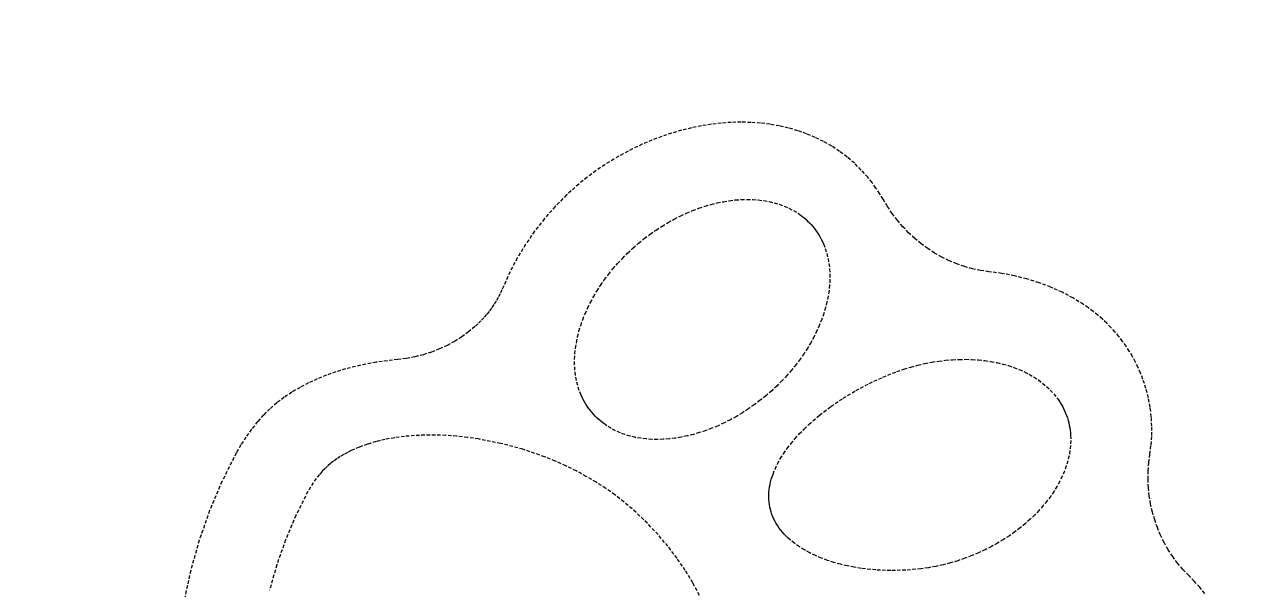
# Model space of a CAD drawing. Header units: millimetres. Extents: x -2496 to 2088, y -2047 to 1545.
# Drawn here: x -867.1 to -411.3, y -206.6 to 1.1 of the extents above; entities that cross this region are included whole.
import ezdxf

# ---------------------------------------------------------------- set-up
doc = ezdxf.new("R2010")
doc.units = ezdxf.units.MM
doc.linetypes.add('HIDDEN', pattern=[1.905, 1.27, -0.635])
for name, color, linetype in [('DIKOM_ОБЪЕКТ', 7, 'Continuous'), ('DIKOM_РАЗМЕР_ЗОНА', 7, 'Continuous'), ('DIKOM_РАЗМЕР_ОБЪЕКТА', 7, 'Continuous')]:
    doc.layers.add(name, color=color, linetype=linetype)
doc.styles.add('style1', font='arialbd.ttf', dxfattribs={"width": 0.8})
doc.dimstyles.new('1-50', dxfattribs={"dimtxt": 300, "dimasz": 200, "dimexe": 100, "dimexo": 0, "dimgap": 100, "dimtad": 1, "dimtxsty": 'style1', "dimcen": 200, "dimclrd": 7, "dimclre": 7, "dimclrt": 7, "dimadec": 1, "dimazin": 2, "dimtfac": 1, "dimtmove": 0, "dimatfit": 2, "dimfxl": 0, "dimlwd": 25, "dimlwe": 18, "dimarcsym": 0})

# ---------------------------------------------------------------- blocks, each defined once
blk = doc.blocks.new('*D1')
at = {"layer": 'Defpoints', "color": 0, "linetype": 'Continuous', "transparency": 16777216}
for p in [(-235.1, 544.87, 0), (-1196.12, -455.7), (-597.44, -455.7, 0)]:
    blk.add_point(p, dxfattribs=at)
at = {"layer": 'DIKOM_РАЗМЕР_ОБЪЕКТА', "color": 7, "linetype": 'Continuous', "lineweight": 18, "transparency": 16777216}
for p, q in [((-235.1, 544.87), (-1296.12, 544.87)), ((-597.44, -455.7), (-1296.12, -455.7))]:
    blk.add_line(p, q, dxfattribs=at)
at = {"layer": 'DIKOM_РАЗМЕР_ОБЪЕКТА', "color": 7, "linetype": 'Continuous', "lineweight": 25, "transparency": 16777216}
blk.add_line((-1196.12, 344.87), (-1196.12, -255.7), dxfattribs=at)
at = {"layer": 'DIKOM_РАЗМЕР_ОБЪЕКТА', "color": 7, "linetype": 'Continuous', "transparency": 16777216}
for points in [[(-1229.45, 344.87), (-1162.79, 344.87), (-1196.12, 544.87)], [(-1229.45, -255.7), (-1162.79, -255.7), (-1196.12, -455.7)]]:
    blk.add_solid(points, dxfattribs=at)
at = {"layer": 'DIKOM_РАЗМЕР_ОБЪЕКТА', "color": 7, "linetype": 'Continuous', "lineweight": 40, "transparency": 16777216, "insert": (-1449.29, 44.58), "char_height": 300, "attachment_point": 5, "rotation": 90, "style": 'style1'}
blk.add_mtext('{\\fArial|b0|i0|c204|p34;1000}', dxfattribs=at)
blk = doc.blocks.new('*D2')
at = {"layer": 'Defpoints', "color": 0, "transparency": 16777216}
for p in [(-811.27, 1545.21), (-2045.55, -1455.87), (-811.1, -1455.87)]:
    blk.add_point(p, dxfattribs=at)
at = {"layer": 'DIKOM_РАЗМЕР_ЗОНА', "color": 7, "lineweight": 18, "transparency": 16777216}
for p, q in [((-811.27, 1545.21), (-2145.55, 1545.21)), ((-811.1, -1455.87), (-2145.55, -1455.87))]:
    blk.add_line(p, q, dxfattribs=at)
at = {"layer": 'DIKOM_РАЗМЕР_ЗОНА', "color": 7, "lineweight": 25, "transparency": 16777216}
blk.add_line((-2045.55, 1345.21), (-2045.55, -1255.87), dxfattribs=at)
at = {"layer": 'DIKOM_РАЗМЕР_ЗОНА', "color": 7, "transparency": 16777216}
for points in [[(-2078.88, 1345.21), (-2012.22, 1345.21), (-2045.55, 1545.21)], [(-2078.88, -1255.87), (-2012.22, -1255.87), (-2045.55, -1455.87)]]:
    blk.add_solid(points, dxfattribs=at)
at = {"layer": 'DIKOM_РАЗМЕР_ЗОНА', "color": 7, "lineweight": 200, "transparency": 16777216, "insert": (-2298.82, 56.76), "char_height": 300, "attachment_point": 5, "rotation": 90, "style": 'style1'}
blk.add_mtext('{\\fArial|b0|i0|c204|p34;3000}', dxfattribs=at)

msp = doc.modelspace()

# ---------------------------------------------------------------- linework, layer by layer
at = {"layer": 'DIKOM_ОБЪЕКТ', "color": 7, "linetype": 'HIDDEN', "lineweight": 15}
for p, q in [((-617.45, -36.133, 0), (-621.128, -36.876, 0)), ((-613.773, -35.55, 0), (-617.45, -36.133, 0)), ((-610.104, -35.132, 0), (-613.773, -35.55, 0)), ((-606.45, -34.878, 0), (-610.104, -35.132, 0)), ((-602.819, -34.793, 0), (-606.45, -34.878, 0)), ((-599.218, -34.878, 0), (-602.819, -34.793, 0)), ((-595.654, -35.134, 0), (-599.218, -34.878, 0)), ((-592.136, -35.564, 0), (-595.654, -35.134, 0)), ((-588.669, -36.172, 0), (-592.136, -35.564, 0)), ((-585.261, -36.957, 0), (-588.669, -36.172, 0)), ((-632.094, -40.052, 0), (-635.702, -41.418, 0)), ((-628.457, -38.838, 0), (-632.094, -40.052, 0)), ((-624.8, -37.778, 0), (-628.457, -38.838, 0)), ((-621.128, -36.876, 0), (-624.8, -37.778, 0)), ((-581.921, -37.923, 0), (-585.261, -36.957, 0)), ((-578.654, -39.073, 0), (-581.921, -37.923, 0)), ((-575.469, -40.407, 0), (-578.654, -39.073, 0)), ((-572.373, -41.928, 0), (-575.469, -40.407, 0)), ((-642.803, -44.601, 0), (-646.281, -46.411, 0)), ((-639.274, -42.935, 0), (-642.803, -44.601, 0)), ((-635.702, -41.418, 0), (-639.274, -42.935, 0)), ((-569.372, -43.639, 0), (-572.373, -41.928, 0)), ((-566.475, -45.541, 0), (-569.372, -43.639, 0)), ((-563.688, -47.637, 0), (-566.475, -45.541, 0)), ((-649.702, -48.367, 0), (-653.058, -50.464, 0)), ((-646.281, -46.411, 0), (-649.702, -48.367, 0)), ((-561.02, -49.929, 0), (-563.688, -47.637, 0)), ((-558.477, -52.419, 0), (-561.02, -49.929, 0)), ((-656.341, -52.7, 0), (-659.544, -55.074, 0)), ((-653.058, -50.464, 0), (-656.341, -52.7, 0)), ((-556.066, -55.109, 0), (-558.477, -52.419, 0)), ((-662.66, -57.583, 0), (-667.162, -61.601, 0)), ((-659.544, -55.074, 0), (-662.66, -57.583, 0)), ((-554.499, -57.065, 0), (-556.066, -55.109, 0)), ((-553.038, -59.068, 0), (-554.499, -57.065, 0)), ((-551.682, -61.116, 0), (-553.038, -59.068, 0)), ((-667.162, -61.601, 0), (-671.392, -65.86, 0)), ((-550.43, -63.206, 0), (-551.682, -61.116, 0)), ((-548.801, -65.898, 0), (-550.43, -63.206, 0)), ((-671.392, -65.86, 0), (-675.337, -70.337, 0)), ((-547.037, -68.482, 0), (-548.801, -65.898, 0)), ((-675.337, -70.337, 0), (-678.985, -75.008, 0)), ((-545.145, -70.953, 0), (-547.037, -68.482, 0)), ((-543.13, -73.303, 0), (-545.145, -70.953, 0)), ((-678.985, -75.008, 0), (-682.324, -79.85, 0)), ((-540.998, -75.527, 0), (-543.13, -73.303, 0)), ((-538.755, -77.619, 0), (-540.998, -75.527, 0)), ((-682.324, -79.85, 0), (-685.344, -84.839, 0)), ((-536.405, -79.571, 0), (-538.755, -77.619, 0)), ((-533.955, -81.38, 0), (-536.405, -79.571, 0)), ((-531.41, -83.037, 0), (-533.955, -81.38, 0)), ((-685.344, -84.839, 0), (-688.032, -89.951, 0)), ((-528.776, -84.537, 0), (-531.41, -83.037, 0)), ((-526.058, -85.874, 0), (-528.776, -84.537, 0)), ((-523.263, -87.042, 0), (-526.058, -85.874, 0)), ((-688.032, -89.951, 0), (-690.377, -95.163, 0)), ((-520.395, -88.034, 0), (-523.263, -87.042, 0)), ((-517.461, -88.846, 0), (-520.395, -88.034, 0)), ((-514.466, -89.469, 0), (-517.461, -88.846, 0)), ((-511.415, -89.898, 0), (-514.466, -89.469, 0)), ((-506.633, -90.542, 0), (-511.415, -89.898, 0)), ((-501.939, -91.433, 0), (-506.633, -90.542, 0)), ((-690.377, -95.163, 0), (-691.003, -96.599, 0)), ((-497.35, -92.573, 0), (-501.939, -91.433, 0)), ((-492.882, -93.96, 0), (-497.35, -92.573, 0)), ((-488.551, -95.593, 0), (-492.882, -93.96, 0)), ((-484.373, -97.47, 0), (-488.551, -95.593, 0)), ((-692.408, -99.373, 0), (-693.184, -100.71, 0)), ((-691.68, -98.003, 0), (-692.408, -99.373, 0)), ((-691.003, -96.599, 0), (-691.68, -98.003, 0)), ((-480.365, -99.592, 0), (-484.373, -97.47, 0)), ((-476.542, -101.957, 0), (-480.365, -99.592, 0)), ((-695.795, -104.511, 0), (-696.754, -105.706, 0)), ((-694.879, -103.279, 0), (-695.795, -104.511, 0)), ((-694.009, -102.012, 0), (-694.879, -103.279, 0)), ((-693.184, -100.71, 0), (-694.009, -102.012, 0)), ((-474.705, -103.23, 0), (-476.542, -101.957, 0)), ((-472.921, -104.564, 0), (-474.705, -103.23, 0)), ((-471.191, -105.957, 0), (-472.921, -104.564, 0)), ((-699.881, -109.072, 0), (-701.003, -110.119, 0)), ((-698.799, -107.987, 0), (-699.881, -109.072, 0)), ((-697.756, -106.866, 0), (-698.799, -107.987, 0)), ((-696.754, -105.706, 0), (-697.756, -106.866, 0)), ((-469.517, -107.412, 0), (-471.191, -105.957, 0)), ((-467.902, -108.925, 0), (-469.517, -107.412, 0)), ((-466.347, -110.5, 0), (-467.902, -108.925, 0)), ((-705.847, -113.914, 0), (-708.466, -115.57, 0)), ((-703.355, -112.096, 0), (-705.847, -113.914, 0)), ((-701.003, -110.119, 0), (-703.355, -112.096, 0)), ((-464.854, -112.133, 0), (-466.347, -110.5, 0)), ((-463.426, -113.827, 0), (-464.854, -112.133, 0)), ((-462.065, -115.58, 0), (-463.426, -113.827, 0)), ((-714.047, -118.379, 0), (-716.988, -119.522, 0)), ((-711.203, -117.06, 0), (-714.047, -118.379, 0)), ((-708.466, -115.57, 0), (-711.203, -117.06, 0)), ((-460.772, -117.392, 0), (-462.065, -115.58, 0)), ((-459.549, -119.264, 0), (-460.772, -117.392, 0)), ((-729.514, -122.268, 0), (-737.428, -123.28, 0)), ((-726.289, -121.864, 0), (-729.514, -122.268, 0)), ((-723.12, -121.269, 0), (-726.289, -121.864, 0)), ((-720.016, -120.487, 0), (-723.12, -121.269, 0)), ((-716.988, -119.522, 0), (-720.016, -120.487, 0)), ((-458.399, -121.194, 0), (-459.549, -119.264, 0)), ((-457.324, -123.184, 0), (-458.399, -121.194, 0)), ((-752.303, -126.848, 0), (-755.78, -128.069, 0)), ((-748.722, -125.761, 0), (-752.303, -126.848, 0)), ((-745.044, -124.804, 0), (-748.722, -125.761, 0)), ((-741.277, -123.977, 0), (-745.044, -124.804, 0)), ((-737.428, -123.28, 0), (-741.277, -123.977, 0)), ((-456.324, -125.233, 0), (-457.324, -123.184, 0)), ((-455.404, -127.34, 0), (-456.324, -125.233, 0)), ((-454.564, -129.507, 0), (-455.404, -127.34, 0)), ((-762.392, -130.909, 0), (-765.512, -132.532, 0)), ((-759.145, -129.422, 0), (-762.392, -130.909, 0)), ((-755.78, -128.069, 0), (-759.145, -129.422, 0)), ((-453.434, -132.958, 0), (-454.564, -129.507, 0)), ((-771.345, -136.187, 0), (-774.042, -138.222, 0)), ((-768.499, -134.291, 0), (-771.345, -136.187, 0)), ((-765.512, -132.532, 0), (-768.499, -134.291, 0)), ((-452.547, -136.424, 0), (-453.434, -132.958, 0)), ((-451.897, -139.9, 0), (-452.547, -136.424, 0)), ((-776.584, -140.395, 0), (-778.962, -142.71, 0)), ((-774.042, -138.222, 0), (-776.584, -140.395, 0)), ((-451.478, -143.379, 0), (-451.897, -139.9, 0)), ((-781.17, -145.165, 0), (-783.425, -147.989, 0)), ((-778.962, -142.71, 0), (-781.17, -145.165, 0)), ((-451.285, -146.858, 0), (-451.478, -143.379, 0)), ((-783.425, -147.989, 0), (-785.465, -150.829, 0)), ((-451.553, -153.789, 0), (-451.312, -150.329, 0)), ((-451.312, -150.329, 0), (-451.285, -146.858, 0)), ((-787.325, -153.727, 0), (-789.039, -156.724, 0)), ((-785.465, -150.829, 0), (-787.325, -153.727, 0)), ((-452.003, -157.232, 0), (-451.553, -153.789, 0)), ((-789.039, -156.724, 0), (-794.291, -167.225, 0)), ((-452.406, -160.31, 0), (-452.003, -157.232, 0)), ((-452.668, -166.457, 0), (-452.627, -163.388, 0)), ((-452.627, -163.388, 0), (-452.406, -160.31, 0)), ((-794.291, -167.225, 0), (-798.842, -177.963, 0)), ((-452.531, -169.508, 0), (-452.668, -166.457, 0)), ((-452.216, -172.535, 0), (-452.531, -169.508, 0)), ((-451.728, -175.529, 0), (-452.216, -172.535, 0)), ((-451.067, -178.482, 0), (-451.728, -175.529, 0)), ((-798.842, -177.963, 0), (-802.693, -188.903, 0)), ((-450.234, -181.386, 0), (-451.067, -178.482, 0)), ((-449.233, -184.234, 0), (-450.234, -181.386, 0)), ((-448.065, -187.017, 0), (-449.233, -184.234, 0)), ((-802.693, -188.903, 0), (-805.844, -200.011, 0)), ((-446.732, -189.727, 0), (-448.065, -187.017, 0)), ((-445.236, -192.357, 0), (-446.732, -189.727, 0)), ((-443.578, -194.898, 0), (-445.236, -192.357, 0)), ((-441.761, -197.343, 0), (-443.578, -194.898, 0)), ((-805.844, -200.011, 0), (-808.295, -211.255, 0)), ((-439.786, -199.684, 0), (-441.761, -197.343, 0)), ((-437.656, -201.912, 0), (-439.786, -199.684, 0)), ((-435.582, -204.037, 0), (-437.656, -201.912, 0)), ((-433.612, -206.234, 0), (-435.582, -204.037, 0)), ((-431.75, -208.501, 0), (-433.612, -206.234, 0))]:
    msp.add_line(p, q, dxfattribs=at)
at = {"layer": 'DIKOM_ОБЪЕКТ', "color": 7, "linetype": 'HIDDEN', "lineweight": 15, "extrusion": (-2.49609e-07, 2.09447e-07, -1)}
for p, q in [((-609.349, -64.09, 0), (-607.129, -63.73, 0)), ((-607.129, -63.73, 0), (-604.932, -63.47, 0)), ((-604.932, -63.47, 0), (-602.763, -63.311, 0)), ((-602.763, -63.311, 0), (-600.626, -63.253, 0)), ((-600.626, -63.253, 0), (-598.526, -63.296, 0)), ((-598.526, -63.296, 0), (-596.465, -63.441, 0)), ((-596.465, -63.441, 0), (-594.448, -63.689, 0)), ((-594.448, -63.689, 0), (-592.48, -64.039, 0)), ((-625.219, -69.385, 0), (-622.945, -68.334, 0)), ((-622.945, -68.334, 0), (-620.667, -67.38, 0)), ((-620.667, -67.38, 0), (-618.388, -66.524, 0)), ((-618.388, -66.524, 0), (-616.113, -65.768, 0)), ((-616.113, -65.768, 0), (-613.846, -65.109, 0)), ((-613.846, -65.109, 0), (-611.59, -64.549, 0)), ((-611.59, -64.549, 0), (-609.349, -64.09, 0)), ((-592.48, -64.039, 0), (-590.563, -64.492, 0)), ((-590.563, -64.492, 0), (-588.703, -65.049, 0)), ((-588.703, -65.049, 0), (-586.904, -65.71, 0)), ((-586.904, -65.71, 0), (-585.169, -66.474, 0)), ((-585.169, -66.474, 0), (-583.502, -67.343, 0)), ((-583.502, -67.343, 0), (-581.908, -68.317, 0)), ((-581.908, -68.317, 0), (-581.139, -68.844, 0)), ((-631.972, -73.12, 0), (-629.736, -71.778, 0)), ((-629.736, -71.778, 0), (-627.484, -70.533, 0)), ((-627.484, -70.533, 0), (-625.219, -69.385, 0)), ((-581.139, -68.844, 0), (-580.39, -69.397, 0)), ((-580.39, -69.397, 0), (-579.661, -69.976, 0)), ((-579.661, -69.976, 0), (-578.953, -70.581, 0)), ((-578.953, -70.581, 0), (-578.266, -71.214, 0)), ((-578.266, -71.214, 0), (-577.601, -71.873, 0)), ((-577.601, -71.873, 0), (-576.958, -72.558, 0)), ((-576.958, -72.558, 0), (-576.337, -73.271, 0)), ((-638.537, -77.719, 0), (-636.376, -76.09, 0)), ((-636.376, -76.09, 0), (-634.186, -74.557, 0)), ((-634.186, -74.557, 0), (-631.972, -73.12, 0)), ((-576.337, -73.271, 0), (-575.744, -74.005, 0)), ((-575.744, -74.005, 0), (-575.18, -74.758, 0)), ((-575.18, -74.758, 0), (-574.647, -75.528, 0)), ((-574.647, -75.528, 0), (-574.143, -76.314, 0)), ((-574.143, -76.314, 0), (-573.67, -77.116, 0)), ((-573.67, -77.116, 0), (-573.226, -77.935, 0)), ((-644.71, -83.083, 0), (-642.731, -81.238, 0)), ((-642.731, -81.238, 0), (-640.665, -79.442, 0)), ((-640.665, -79.442, 0), (-638.537, -77.719, 0)), ((-573.226, -77.935, 0), (-572.811, -78.768, 0)), ((-572.811, -78.768, 0), (-572.426, -79.616, 0)), ((-572.426, -79.616, 0), (-571.744, -81.356, 0)), ((-571.744, -81.356, 0), (-571.177, -83.148, 0)), ((-648.4, -86.905, 0), (-646.6, -84.973, 0)), ((-646.6, -84.973, 0), (-644.71, -83.083, 0)), ((-571.177, -83.148, 0), (-570.726, -84.99, 0)), ((-570.726, -84.99, 0), (-570.388, -86.877, 0)), ((-653.251, -92.906, 0), (-651.727, -90.876, 0)), ((-651.727, -90.876, 0), (-650.109, -88.874, 0)), ((-650.109, -88.874, 0), (-648.4, -86.905, 0)), ((-570.388, -86.877, 0), (-570.163, -88.805, 0)), ((-570.163, -88.805, 0), (-570.049, -90.771, 0)), ((-570.049, -90.771, 0), (-570.046, -92.77, 0)), ((-656.015, -97.041, 0), (-654.681, -94.963, 0)), ((-654.681, -94.963, 0), (-653.251, -92.906, 0)), ((-570.152, -94.799, 0), (-570.367, -96.854, 0)), ((-570.046, -92.77, 0), (-570.152, -94.799, 0)), ((-658.395, -101.245, 0), (-657.254, -99.137, 0)), ((-657.254, -99.137, 0), (-656.015, -97.041, 0)), ((-570.689, -98.93, 0), (-571.117, -101.025, 0)), ((-570.367, -96.854, 0), (-570.689, -98.93, 0)), ((-660.38, -105.489, 0), (-659.437, -103.365, 0)), ((-659.437, -103.365, 0), (-658.395, -101.245, 0)), ((-571.651, -103.133, 0), (-572.288, -105.251, 0)), ((-571.117, -101.025, 0), (-571.651, -103.133, 0)), ((-661.962, -109.74, 0), (-661.221, -107.616, 0)), ((-661.221, -107.616, 0), (-660.38, -105.489, 0)), ((-573.028, -107.376, 0), (-573.87, -109.502, 0)), ((-572.288, -105.251, 0), (-573.028, -107.376, 0)), ((-663.132, -113.966, 0), (-662.599, -111.858, 0)), ((-662.599, -111.858, 0), (-661.962, -109.74, 0)), ((-575.855, -113.745, 0), (-576.996, -115.854, 0)), ((-574.813, -111.626, 0), (-575.855, -113.745, 0)), ((-573.87, -109.502, 0), (-574.813, -111.626, 0)), ((-664.097, -120.191, 0), (-663.882, -118.137, 0)), ((-663.882, -118.137, 0), (-663.56, -116.06, 0)), ((-663.56, -116.06, 0), (-663.132, -113.966, 0)), ((-578.234, -117.95, 0), (-579.569, -120.028, 0)), ((-576.996, -115.854, 0), (-578.234, -117.95, 0)), ((-664.203, -122.221, 0), (-664.097, -120.191, 0)), ((-664.2, -124.22, 0), (-664.203, -122.221, 0)), ((-580.999, -122.085, 0), (-582.523, -124.116, 0)), ((-579.569, -120.028, 0), (-580.999, -122.085, 0)), ((-532.424, -123.255, 0), (-529.882, -122.856, 0)), ((-529.882, -122.856, 0), (-527.361, -122.551, 0)), ((-527.361, -122.551, 0), (-524.865, -122.341, 0)), ((-524.865, -122.341, 0), (-522.398, -122.224, 0)), ((-522.398, -122.224, 0), (-519.964, -122.199, 0)), ((-519.964, -122.199, 0), (-517.567, -122.266, 0)), ((-517.567, -122.266, 0), (-515.211, -122.423, 0)), ((-515.211, -122.423, 0), (-512.9, -122.669, 0)), ((-512.9, -122.669, 0), (-510.637, -123.003, 0)), ((-510.637, -123.003, 0), (-508.427, -123.424, 0)), ((-664.087, -126.186, 0), (-664.2, -124.22, 0)), ((-663.862, -128.114, 0), (-664.087, -126.186, 0)), ((-584.14, -126.117, 0), (-585.849, -128.086, 0)), ((-582.523, -124.116, 0), (-584.14, -126.117, 0)), ((-550.458, -128.757, 0), (-545.315, -126.719, 0)), ((-545.315, -126.719, 0), (-542.726, -125.827, 0)), ((-542.726, -125.827, 0), (-540.138, -125.036, 0)), ((-540.138, -125.036, 0), (-537.556, -124.345, 0)), ((-537.556, -124.345, 0), (-534.984, -123.752, 0)), ((-534.984, -123.752, 0), (-532.424, -123.255, 0)), ((-508.427, -123.424, 0), (-506.274, -123.931, 0)), ((-506.274, -123.931, 0), (-504.182, -124.524, 0)), ((-504.182, -124.524, 0), (-502.154, -125.2, 0)), ((-502.154, -125.2, 0), (-500.195, -125.959, 0)), ((-500.195, -125.959, 0), (-498.308, -126.801, 0)), ((-498.308, -126.801, 0), (-496.498, -127.723, 0)), ((-663.524, -130.002, 0), (-663.862, -128.114, 0)), ((-663.072, -131.843, 0), (-663.524, -130.002, 0)), ((-662.506, -133.635, 0), (-663.072, -131.843, 0)), ((-589.54, -131.908, 0), (-591.519, -133.753, 0)), ((-587.65, -130.017, 0), (-589.54, -131.908, 0)), ((-585.849, -128.086, 0), (-587.65, -130.017, 0)), ((-560.415, -133.68, 0), (-555.506, -131.086, 0)), ((-555.506, -131.086, 0), (-550.458, -128.757, 0)), ((-496.498, -127.723, 0), (-494.768, -128.725, 0)), ((-494.768, -128.725, 0), (-493.122, -129.807, 0)), ((-493.122, -129.807, 0), (-491.564, -130.966, 0)), ((-491.564, -130.966, 0), (-490.099, -132.202, 0)), ((-661.823, -135.374, 0), (-662.506, -133.635, 0)), ((-661.438, -136.223, 0), (-661.823, -135.374, 0)), ((-661.024, -137.056, 0), (-661.438, -136.223, 0)), ((-593.585, -135.549, 0), (-595.713, -137.272, 0)), ((-591.519, -133.753, 0), (-593.585, -135.549, 0)), ((-569.637, -139.552, 0), (-565.14, -136.51, 0)), ((-565.14, -136.51, 0), (-560.415, -133.68, 0)), ((-490.099, -132.202, 0), (-488.73, -133.513, 0)), ((-488.73, -133.513, 0), (-487.461, -134.9, 0)), ((-487.461, -134.9, 0), (-486.296, -136.361, 0)), ((-486.296, -136.361, 0), (-485.754, -137.119, 0)), ((-660.58, -137.874, 0), (-661.024, -137.056, 0)), ((-660.106, -138.677, 0), (-660.58, -137.874, 0)), ((-659.603, -139.463, 0), (-660.106, -138.677, 0)), ((-659.069, -140.233, 0), (-659.603, -139.463, 0)), ((-658.506, -140.985, 0), (-659.069, -140.233, 0)), ((-657.912, -141.72, 0), (-658.506, -140.985, 0)), ((-600.063, -140.434, 0), (-602.278, -141.871, 0)), ((-597.874, -138.9, 0), (-600.063, -140.434, 0)), ((-595.713, -137.272, 0), (-597.874, -138.9, 0)), ((-573.862, -142.778, 0), (-569.637, -139.552, 0)), ((-485.754, -137.119, 0), (-485.239, -137.895, 0)), ((-485.239, -137.895, 0), (-484.753, -138.688, 0)), ((-484.753, -138.688, 0), (-484.294, -139.5, 0)), ((-484.294, -139.5, 0), (-483.865, -140.329, 0)), ((-483.865, -140.329, 0), (-483.465, -141.176, 0)), ((-483.465, -141.176, 0), (-483.096, -142.039, 0)), ((-657.292, -142.433, 0), (-657.912, -141.72, 0)), ((-656.649, -143.118, 0), (-657.292, -142.433, 0)), ((-655.983, -143.777, 0), (-656.649, -143.118, 0)), ((-655.296, -144.409, 0), (-655.983, -143.777, 0)), ((-654.588, -145.015, 0), (-655.296, -144.409, 0)), ((-653.859, -145.594, 0), (-654.588, -145.015, 0)), ((-653.111, -146.147, 0), (-653.859, -145.594, 0)), ((-609.031, -145.606, 0), (-611.304, -146.657, 0)), ((-606.766, -144.458, 0), (-609.031, -145.606, 0)), ((-604.513, -143.213, 0), (-606.766, -144.458, 0)), ((-602.278, -141.871, 0), (-604.513, -143.213, 0)), ((-577.771, -146.162, 0), (-573.862, -142.778, 0)), ((-483.096, -142.039, 0), (-482.756, -142.921, 0)), ((-482.756, -142.921, 0), (-482.45, -143.814, 0)), ((-482.45, -143.814, 0), (-482.177, -144.714, 0)), ((-482.177, -144.714, 0), (-481.939, -145.62, 0)), ((-481.939, -145.62, 0), (-481.735, -146.531, 0)), ((-723.297, -150.3, 0), (-726.991, -150.622, 0)), ((-719.514, -150.131, 0), (-723.297, -150.3, 0)), ((-715.652, -150.115, 0), (-719.514, -150.131, 0)), ((-711.723, -150.251, 0), (-715.652, -150.115, 0)), ((-707.739, -150.537, 0), (-711.723, -150.251, 0)), ((-652.342, -146.674, 0), (-653.111, -146.147, 0)), ((-650.748, -147.648, 0), (-652.342, -146.674, 0)), ((-649.081, -148.517, 0), (-650.748, -147.648, 0)), ((-647.346, -149.281, 0), (-649.081, -148.517, 0)), ((-645.546, -149.942, 0), (-647.346, -149.281, 0)), ((-643.686, -150.498, 0), (-645.546, -149.942, 0)), ((-620.404, -149.882, 0), (-622.66, -150.442, 0)), ((-618.136, -149.223, 0), (-620.404, -149.882, 0)), ((-615.861, -148.466, 0), (-618.136, -149.223, 0)), ((-613.582, -147.611, 0), (-615.861, -148.466, 0)), ((-611.304, -146.657, 0), (-613.582, -147.611, 0)), ((-582.945, -151.477, 0), (-581.32, -149.678, 0)), ((-581.32, -149.678, 0), (-579.593, -147.906, 0)), ((-579.593, -147.906, 0), (-577.771, -146.162, 0)), ((-481.735, -146.531, 0), (-481.565, -147.447, 0)), ((-481.565, -147.447, 0), (-481.427, -148.368, 0)), ((-481.427, -148.368, 0), (-481.323, -149.293, 0)), ((-481.323, -149.293, 0), (-481.251, -150.222, 0)), ((-481.251, -150.222, 0), (-481.205, -152.09, 0)), ((-743.698, -154.579, 0), (-746.606, -155.846, 0)), ((-740.631, -153.471, 0), (-743.698, -154.579, 0)), ((-737.414, -152.523, 0), (-740.631, -153.471, 0)), ((-734.061, -151.733, 0), (-737.414, -152.523, 0)), ((-730.583, -151.1, 0), (-734.061, -151.733, 0)), ((-726.991, -150.622, 0), (-730.583, -151.1, 0)), ((-703.712, -150.973, 0), (-707.739, -150.537, 0)), ((-699.653, -151.557, 0), (-703.712, -150.973, 0)), ((-691.486, -153.167, 0), (-699.653, -151.557, 0)), ((-683.334, -155.358, 0), (-691.486, -153.167, 0)), ((-641.77, -150.952, 0), (-643.686, -150.498, 0)), ((-639.801, -151.302, 0), (-641.77, -150.952, 0)), ((-637.785, -151.549, 0), (-639.801, -151.302, 0)), ((-635.724, -151.695, 0), (-637.785, -151.549, 0)), ((-633.623, -151.738, 0), (-635.724, -151.695, 0)), ((-631.486, -151.68, 0), (-633.623, -151.738, 0)), ((-629.317, -151.521, 0), (-631.486, -151.68, 0)), ((-627.121, -151.261, 0), (-629.317, -151.521, 0)), ((-624.9, -150.901, 0), (-627.121, -151.261, 0)), ((-622.66, -150.442, 0), (-624.9, -150.901, 0)), ((-585.871, -155.139, 0), (-584.464, -153.298, 0)), ((-584.464, -153.298, 0), (-582.945, -151.477, 0)), ((-481.286, -153.968, 0), (-481.491, -155.853, 0)), ((-481.205, -152.09, 0), (-481.286, -153.968, 0)), ((-751.894, -158.865, 0), (-753.098, -159.721, 0)), ((-750.642, -158.05, 0), (-751.894, -158.865, 0)), ((-749.342, -157.274, 0), (-750.642, -158.05, 0)), ((-747.996, -156.54, 0), (-749.342, -157.274, 0)), ((-746.606, -155.846, 0), (-747.996, -156.54, 0)), ((-675.288, -158.122, 0), (-683.334, -155.358, 0)), ((-671.334, -159.716, 0), (-675.288, -158.122, 0)), ((-589.362, -160.747, 0), (-588.325, -158.867, 0)), ((-588.325, -158.867, 0), (-587.16, -156.997, 0)), ((-587.16, -156.997, 0), (-585.871, -155.139, 0)), ((-481.819, -157.741, 0), (-482.267, -159.63, 0)), ((-481.491, -155.853, 0), (-481.819, -157.741, 0)), ((-757.395, -163.559, 0), (-758.332, -164.621, 0)), ((-756.401, -162.538, 0), (-757.395, -163.559, 0)), ((-755.353, -161.558, 0), (-756.401, -162.538, 0)), ((-754.251, -160.619, 0), (-755.353, -161.558, 0)), ((-753.098, -159.721, 0), (-754.251, -160.619, 0)), ((-667.443, -161.45, 0), (-671.334, -159.716, 0)), ((-663.624, -163.324, 0), (-667.443, -161.45, 0)), ((-659.891, -165.335, 0), (-663.624, -163.324, 0)), ((-591.028, -164.522, 0), (-590.265, -162.633, 0)), ((-590.265, -162.633, 0), (-589.362, -160.747, 0)), ((-483.514, -163.396, 0), (-484.308, -165.266, 0)), ((-482.833, -161.516, 0), (-483.514, -163.396, 0)), ((-482.267, -159.63, 0), (-482.833, -161.516, 0)), ((-760.642, -167.678, 0), (-761.67, -169.279, 0)), ((-759.53, -166.125, 0), (-760.642, -167.678, 0)), ((-758.332, -164.621, 0), (-759.53, -166.125, 0)), ((-656.255, -167.483, 0), (-659.891, -165.335, 0)), ((-652.727, -169.766, 0), (-656.255, -167.483, 0)), ((-592.287, -169.236, 0), (-592.112, -168.296, 0)), ((-592.112, -168.296, 0), (-591.898, -167.354, 0)), ((-591.898, -167.354, 0), (-591.645, -166.411, 0)), ((-591.645, -166.411, 0), (-591.355, -165.467, 0)), ((-591.355, -165.467, 0), (-591.028, -164.522, 0)), ((-485.212, -167.124, 0), (-486.225, -168.965, 0)), ((-484.308, -165.266, 0), (-485.212, -167.124, 0)), ((-762.613, -170.926, 0), (-767.028, -179.754, 0)), ((-761.67, -169.279, 0), (-762.613, -170.926, 0)), ((-649.319, -172.185, 0), (-652.727, -169.766, 0)), ((-646.043, -174.737, 0), (-649.319, -172.185, 0)), ((-592.583, -172.97, 0), (-592.571, -172.041, 0)), ((-592.552, -173.896, 0), (-592.583, -172.97, 0)), ((-592.571, -172.041, 0), (-592.517, -171.109, 0)), ((-592.517, -171.109, 0), (-592.422, -170.174, 0)), ((-592.422, -170.174, 0), (-592.287, -169.236, 0)), ((-488.566, -172.586, 0), (-489.889, -174.358, 0)), ((-487.343, -170.787, 0), (-488.566, -172.586, 0)), ((-486.225, -168.965, 0), (-487.343, -170.787, 0)), ((-641.562, -178.598, 0), (-646.043, -174.737, 0)), ((-592.478, -174.817, 0), (-592.552, -173.896, 0)), ((-592.36, -175.733, 0), (-592.478, -174.817, 0)), ((-592.198, -176.643, 0), (-592.36, -175.733, 0)), ((-591.99, -177.549, 0), (-592.198, -176.643, 0)), ((-591.737, -178.449, 0), (-591.99, -177.549, 0)), ((-491.311, -176.101, 0), (-492.829, -177.811, 0)), ((-489.889, -174.358, 0), (-491.311, -176.101, 0)), ((-767.028, -179.754, 0), (-770.855, -188.777, 0)), ((-637.356, -182.628, 0), (-641.562, -178.598, 0)), ((-591.436, -179.342, 0), (-591.737, -178.449, 0)), ((-591.091, -180.224, 0), (-591.436, -179.342, 0)), ((-590.702, -181.088, 0), (-591.091, -180.224, 0)), ((-590.272, -181.935, 0), (-590.702, -181.088, 0)), ((-589.801, -182.764, 0), (-590.272, -181.935, 0)), ((-496.146, -181.12, 0), (-497.939, -182.711, 0)), ((-494.442, -179.485, 0), (-496.146, -181.12, 0)), ((-492.829, -177.811, 0), (-494.442, -179.485, 0)), ((-633.429, -186.806, 0), (-637.356, -182.628, 0)), ((-629.786, -191.113, 0), (-633.429, -186.806, 0)), ((-589.29, -183.575, 0), (-589.801, -182.764, 0)), ((-588.74, -184.369, 0), (-589.29, -183.575, 0)), ((-588.152, -185.145, 0), (-588.74, -184.369, 0)), ((-587.526, -185.902, 0), (-588.152, -185.145, 0)), ((-586.864, -186.642, 0), (-587.526, -185.902, 0)), ((-586.166, -187.363, 0), (-586.864, -186.642, 0)), ((-501.785, -185.753, 0), (-503.832, -187.197, 0)), ((-499.82, -184.257, 0), (-501.785, -185.753, 0)), ((-497.939, -182.711, 0), (-499.82, -184.257, 0)), ((-770.855, -188.777, 0), (-774.092, -197.967, 0)), ((-626.434, -195.527, 0), (-629.786, -191.113, 0)), ((-585.434, -188.065, 0), (-586.166, -187.363, 0)), ((-584.667, -188.75, 0), (-585.434, -188.065, 0)), ((-583.037, -190.062, 0), (-584.667, -188.75, 0)), ((-581.282, -191.298, 0), (-583.037, -190.062, 0)), ((-579.41, -192.457, 0), (-581.282, -191.298, 0)), ((-510.443, -191.177, 0), (-512.795, -192.376, 0)), ((-508.163, -189.912, 0), (-510.443, -191.177, 0)), ((-505.959, -188.584, 0), (-508.163, -189.912, 0)), ((-503.832, -187.197, 0), (-505.959, -188.584, 0)), ((-623.376, -200.029, 0), (-626.434, -195.527, 0)), ((-577.427, -193.538, 0), (-579.41, -192.457, 0)), ((-575.341, -194.541, 0), (-577.427, -193.538, 0)), ((-573.159, -195.463, 0), (-575.341, -194.541, 0)), ((-570.888, -196.304, 0), (-573.159, -195.463, 0)), ((-520.264, -195.545, 0), (-522.878, -196.436, 0)), ((-517.708, -194.563, 0), (-520.264, -195.545, 0)), ((-515.217, -193.506, 0), (-517.708, -194.563, 0)), ((-512.795, -192.376, 0), (-515.217, -193.506, 0)), ((-774.092, -197.967, 0), (-776.742, -207.298, 0)), ((-620.618, -204.599, 0), (-623.376, -200.029, 0)), ((-568.535, -197.064, 0), (-570.888, -196.304, 0)), ((-566.107, -197.74, 0), (-568.535, -197.064, 0)), ((-563.611, -198.332, 0), (-566.107, -197.74, 0)), ((-561.055, -198.839, 0), (-563.611, -198.332, 0)), ((-558.445, -199.261, 0), (-561.055, -198.839, 0)), ((-553.093, -199.84, 0), (-558.445, -199.261, 0)), ((-547.613, -200.064, 0), (-553.093, -199.84, 0)), ((-542.06, -199.922, 0), (-547.613, -200.064, 0)), ((-536.492, -199.408, 0), (-542.06, -199.922, 0)), ((-533.72, -199.008, 0), (-536.492, -199.408, 0)), ((-530.965, -198.512, 0), (-533.72, -199.008, 0)), ((-528.235, -197.919, 0), (-530.965, -198.512, 0)), ((-525.537, -197.227, 0), (-528.235, -197.919, 0)), ((-522.878, -196.436, 0), (-525.537, -197.227, 0)), ((-618.164, -209.217, 0), (-620.618, -204.599, 0))]:
    msp.add_line(p, q, dxfattribs=at)

# ---------------------------------------------------------------- dimensions: what is measured, and where the dimension line sits
at = {"layer": 'DIKOM_РАЗМЕР_ЗОНА', "color": 3, "lineweight": 200}
dim = msp.add_linear_dim(base=(-2045.549, -1455.874), p1=(-811.271, 1545.207), p2=(-811.096, -1455.874), angle=90, text='{\\fArial|b0|i0|c204|p34;3000}', dimstyle='1-50', dxfattribs=at)
dim.commit()
dim.dimension.update_dxf_attribs({"geometry": '*D2', "text_midpoint": (-2045.549, 56.758), "dimtype": 160})
at = {"layer": 'DIKOM_РАЗМЕР_ОБЪЕКТА', "color": 7, "linetype": 'Continuous', "lineweight": 40}
dim = msp.add_linear_dim(base=(-1196.119, -455.705), p1=(-235.104, 544.868, 0), p2=(-597.436, -455.705, 0), angle=90, text='{\\fArial|b0|i0|c204|p34;1000}', dimstyle='1-50', dxfattribs=at)
dim.commit()
dim.dimension.update_dxf_attribs({"geometry": '*D1', "text_midpoint": (-1196.119, 44.582), "dimtype": 160})

doc.saveas('drawing.dxf')
